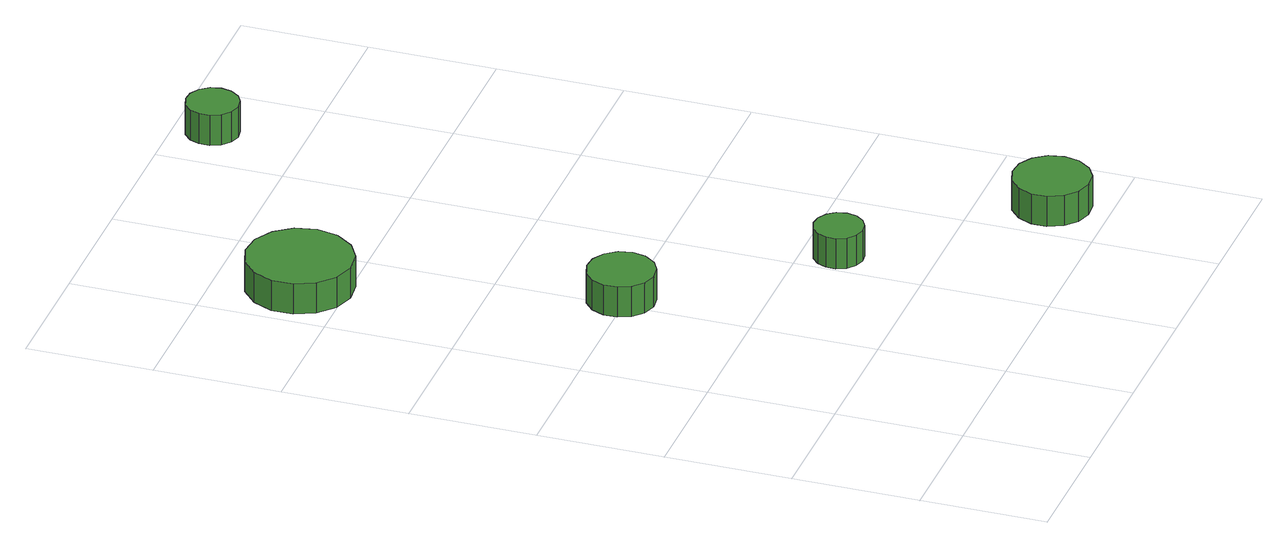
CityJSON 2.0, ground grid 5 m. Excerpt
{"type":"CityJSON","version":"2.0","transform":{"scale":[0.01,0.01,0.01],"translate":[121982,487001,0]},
"CityObjects":{
"tree1":{"type":"SolitaryVegetationObject","attributes":{"function":"something"},"geometry":[{"type":"MultiSurface","lod":"1","boundaries":[[[0,1,2,3,4,5,6,7,8,9,10,11,12,13,14]],[[15,16,17,18,19,20,21,22,23,24,25,26,27,28,29]],[[0,29,28,1]],[[1,28,27,2]],[[2,27,26,3]],[[3,26,25,4]],[[4,25,24,5]],[[5,24,23,6]],[[6,23,22,7]],[[7,22,21,8]],[[8,21,20,9]],[[9,20,19,10]],[[10,19,18,11]],[[11,18,17,12]],[[12,17,16,13]],[[13,16,15,14]],[[14,15,29,0]]]}]},
"tree2":{"type":"SolitaryVegetationObject","attributes":{"function":"something"},"geometry":[{"type":"MultiSurface","lod":"1","boundaries":[[[30,31,32,33,34,35,36,37,38,39,40,41,42,43,44]],[[45,46,47,48,49,50,51,52,53,54,55,56,57,58,59]],[[30,59,58,31]],[[31,58,57,32]],[[32,57,56,33]],[[33,56,55,34]],[[34,55,54,35]],[[35,54,53,36]],[[36,53,52,37]],[[37,52,51,38]],[[38,51,50,39]],[[39,50,49,40]],[[40,49,48,41]],[[41,48,47,42]],[[42,47,46,43]],[[43,46,45,44]],[[44,45,59,30]]]}]},
"tree3":{"type":"SolitaryVegetationObject","attributes":{"function":"something"},"geometry":[{"type":"MultiSurface","lod":"1","boundaries":[[[60,61,62,63,64,65,66,67,68,69,70,71,72,73,74]],[[75,76,77,78,79,80,81,82,83,84,85,86,87,88,89]],[[60,89,88,61]],[[61,88,87,62]],[[62,87,86,63]],[[63,86,85,64]],[[64,85,84,65]],[[65,84,83,66]],[[66,83,82,67]],[[67,82,81,68]],[[68,81,80,69]],[[69,80,79,70]],[[70,79,78,71]],[[71,78,77,72]],[[72,77,76,73]],[[73,76,75,74]],[[74,75,89,60]]]}]},
"tree4":{"type":"SolitaryVegetationObject","attributes":{"function":"something"},"geometry":[{"type":"MultiSurface","lod":"1","boundaries":[[[90,91,92,93,94,95,96,97,98,99,100,101,102,103,104]],[[105,106,107,108,109,110,111,112,113,114,115,116,117,118,119]],[[90,119,118,91]],[[91,118,117,92]],[[92,117,116,93]],[[93,116,115,94]],[[94,115,114,95]],[[95,114,113,96]],[[96,113,112,97]],[[97,112,111,98]],[[98,111,110,99]],[[99,110,109,100]],[[100,109,108,101]],[[101,108,107,102]],[[102,107,106,103]],[[103,106,105,104]],[[104,105,119,90]]]}]},
"tree5":{"type":"SolitaryVegetationObject","attributes":{"function":"something"},"geometry":[{"type":"MultiSurface","lod":"1","boundaries":[[[120,121,122,123,124,125,126,127,128,129,130,131,132,133,134]],[[135,136,137,138,139,140,141,142,143,144,145,146,147,148,149]],[[120,149,148,121]],[[121,148,147,122]],[[122,147,146,123]],[[123,146,145,124]],[[124,145,144,125]],[[125,144,143,126]],[[126,143,142,127]],[[127,142,141,128]],[[128,141,140,129]],[[129,140,139,130]],[[130,139,138,131]],[[131,138,137,132]],[[132,137,136,133]],[[133,136,135,134]],[[134,135,149,120]]]}]}
},
"vertices":[
[674,1518,145],[663,1572,145],[630,1616,145],[583,1644,145],[528,1650,145],[476,1633,145],[435,1596,145],[413,1546,145],[413,1491,145],[435,1441,145],[476,1404,145],[528,1387,145],[583,1393,145],[630,1420,145],[663,1465,145],[663,1465,16],[630,1420,16],[583,1393,16],[528,1387,16],[476,1404,16],[435,1441,16],[413,1491,16],[413,1546,16],[435,1596,16],[476,1633,16],[528,1650,16],[583,1644,16],[630,1616,16],[663,1572,16],[674,1518,16],
[451,2678,151],[433,2762,151],[382,2832,151],[308,2875,151],[222,2884,151],[140,2857,151],[76,2799,151],[41,2721,151],[41,2634,151],[76,2556,151],[140,2498,151],[222,2471,151],[308,2480,151],[382,2523,151],[433,2593,151],[433,2593,22],[382,2523,22],[308,2480,22],[222,2471,22],[140,2498,22],[76,2556,22],[41,2634,22],[41,2721,22],[76,2799,22],[140,2857,22],[222,2884,22],[308,2875,22],[382,2832,22],[433,2762,22],[451,2678,22],
[1207,858,141],[1199,898,141],[1175,930,141],[1140,950,141],[1100,955,141],[1061,942,141],[1031,915,141],[1015,878,141],[1015,838,141],[1031,801,141],[1061,774,141],[1100,762,141],[1140,766,141],[1175,786,141],[1199,819,141],[1199,819,12],[1175,786,12],[1140,766,12],[1100,762,12],[1061,774,12],[1031,801,12],[1015,838,12],[1015,878,12],[1031,915,12],[1061,942,12],[1100,955,12],[1140,950,12],[1175,930,12],[1199,898,12],[1207,858,12],
[1842,220,151],[1829,281,151],[1792,332,151],[1738,364,151],[1676,370,151],[1616,351,151],[1569,309,151],[1543,251,151],[1543,189,151],[1569,131,151],[1616,89,151],[1676,70,151],[1738,76,151],[1792,108,151],[1829,159,151],[1829,159,22],[1792,108,22],[1738,76,22],[1676,70,22],[1616,89,22],[1569,131,22],[1543,189,22],[1543,251,22],[1569,309,22],[1616,351,22],[1676,370,22],[1738,364,22],[1792,332,22],[1829,281,22],[1842,220,22],
[1332,3350,143],[1323,3392,143],[1298,3426,143],[1261,3448,143],[1218,3452,143],[1177,3439,143],[1145,3410,143],[1128,3371,143],[1128,3328,143],[1145,3289,143],[1177,3260,143],[1218,3247,143],[1261,3252,143],[1298,3273,143],[1323,3308,143],[1323,3308,14],[1298,3273,14],[1261,3252,14],[1218,3247,14],[1177,3260,14],[1145,3289,14],[1128,3328,14],[1128,3371,14],[1145,3410,14],[1177,3439,14],[1218,3452,14],[1261,3448,14],[1298,3426,14],[1323,3392,14],[1332,3350,14]
]}
